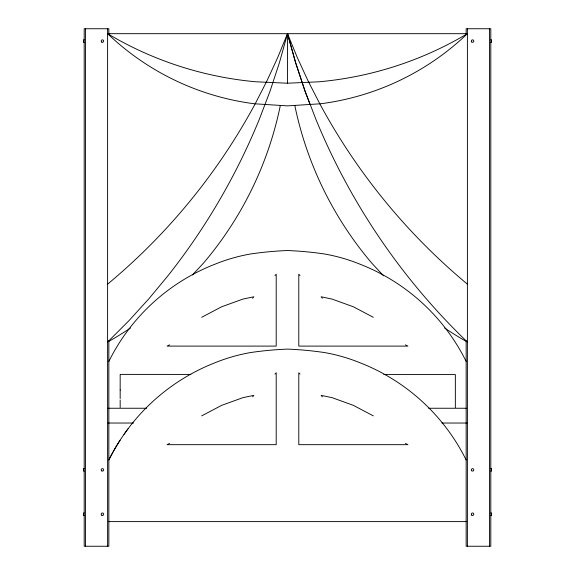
<?xml version="1.0" encoding="UTF-8"?>
<svg xmlns="http://www.w3.org/2000/svg" width="575" height="575" viewBox="0 0 575 575"><rect width="100%" height="100%" fill="white"/><g stroke="black" fill="none" stroke-linecap="round" stroke-linejoin="round"><path stroke-width="0.86" d="M252.641 298.274L253.877 296.779L242.887 299.101L221.655 306.77L201.681 317.307M252.641 396.843L253.877 395.356L242.887 397.67L221.655 405.346L201.681 415.876M274.979 275.533L276.208 274.189L276.208 346.1L167.037 346.1L169.567 344.871M274.979 374.102L276.208 372.758L276.208 444.676L167.037 444.676L169.567 443.44M192.474 274.958L203.449 263.163A352.518 352.518 0 0 0 280.341 105.39M107.604 342.053L128.901 320.728L149.184 298.425L168.396 275.209A646.228 646.228 0 0 0 259.232 119.499L269.984 91.339L279.414 62.711L287.5 33.681L297.368 57.708L308.243 81.291L320.117 104.398A612.813 612.813 0 0 0 467.396 284.143M107.604 33.681A351.44 351.44 0 0 0 256.069 81.801L287.5 83.21L318.931 81.801A351.44 351.44 0 0 0 467.396 33.681L107.604 33.681A260.202 260.202 0 0 0 254.488 103.78L287.5 105.879L320.512 103.78A260.202 260.202 0 0 0 467.396 33.681M84.194 39.84L83.454 39.84L83.454 42.306L84.194 42.306M490.806 39.84L491.546 39.84L491.546 42.306L490.806 42.306M190.864 374.426L120.168 374.39M383.762 374.577L455.35 374.577L455.35 407.546M108.05 408.25L146.661 408.25M428.655 408.25L466.375 408.25M108.071 423.035L133.522 423.035M441.895 423.035L466.929 423.035M84.194 468.625L83.454 468.625L83.454 471.09L84.194 471.09M490.806 468.625L491.546 468.625L491.546 471.09L490.806 471.09M84.194 512.979L83.454 512.979L83.454 515.444L84.194 515.444M490.806 512.979L491.546 512.979L491.546 515.444L490.806 515.444M108.84 521.604L466.16 521.604M405.433 344.871L407.963 346.1L298.792 346.1L298.792 274.189L300.021 275.533M405.433 443.44L407.963 444.676L298.792 444.676L298.792 372.758L300.021 374.102M373.319 317.307L353.345 306.77L332.113 299.101L321.123 296.779L322.359 298.274M373.319 415.876L353.345 405.346L332.113 397.67L321.123 395.356L322.359 396.843M383.568 275.827L371.702 263.048A353.841 353.841 0 0 1 294.781 105.347M310.047 104.449L305.037 91.332L295.593 62.711L287.5 33.681L277.632 57.708L266.757 81.291L254.883 104.398A612.813 612.813 0 0 1 107.604 284.143M489.569 28.75L489.569 546.25M467.396 28.75L467.396 546.25M466.16 33.681L466.16 28.75L490.806 28.75L490.806 546.25L466.16 546.25L466.16 340.68M287.5 83.21L287.5 33.681L295.658 62.689L305.145 91.288L315.941 119.42A652.567 652.567 0 0 0 467.396 342.053M120.168 374.922L120.168 389.455M120.168 389.677L120.168 390.332M120.168 390.576L120.168 398.533M120.168 399.984L120.168 407.423M108.84 33.681L108.84 28.75L84.194 28.75L84.194 546.25L108.84 546.25L108.84 340.68M107.604 28.75L107.604 546.25M85.431 28.75L85.431 546.25M108.84 361.431A199.367 199.367 0 0 1 215.345 264.054A172.816 172.816 0 0 1 250.793 253.942A344.892 344.892 0 0 1 287.5 250.535A344.892 344.892 0 0 1 324.207 253.942A172.816 172.816 0 0 1 359.655 264.054A199.367 199.367 0 0 1 466.16 361.431M466.16 460A199.367 199.367 0 0 0 359.655 362.624A172.816 172.816 0 0 0 324.207 352.518A344.892 344.892 0 0 0 287.5 349.104A344.892 344.892 0 0 0 250.793 352.518A172.816 172.816 0 0 0 215.345 362.624A199.367 199.367 0 0 0 108.84 460A179.659 161.431 -62.9 0 1 120.06 440.256M124.02 434.362A150.995 114.044 -58.4 0 1 128.182 428.619M466.62 341.615A353.841 353.841 0 0 1 444.633 328.045M130.403 328.088A352.518 352.518 0 0 1 108.38 341.615M101.818 42.14A1.229 1.229 0 0 0 103.665 41.069A1.229 1.229 0 0 0 101.818 40.006A1.229 1.229 0 0 0 101.818 42.14M471.694 41.946A1.229 1.229 0 0 0 473.757 41.393A1.229 1.229 0 0 0 472.247 39.883A1.229 1.229 0 0 0 471.694 41.946M101.818 515.279A1.229 1.229 0 0 0 103.665 514.215A1.229 1.229 0 0 0 101.818 513.144A1.229 1.229 0 0 0 101.818 515.279M101.818 470.925A1.229 1.229 0 0 0 103.665 469.854A1.229 1.229 0 0 0 101.818 468.79A1.229 1.229 0 0 0 101.818 470.925M471.694 515.085A1.229 1.229 0 0 0 473.757 514.532A1.229 1.229 0 0 0 472.247 513.022A1.229 1.229 0 0 0 471.694 515.085M471.694 470.731A1.229 1.229 0 0 0 473.757 470.177A1.229 1.229 0 0 0 472.247 468.668A1.229 1.229 0 0 0 471.694 470.731"/></g></svg>
